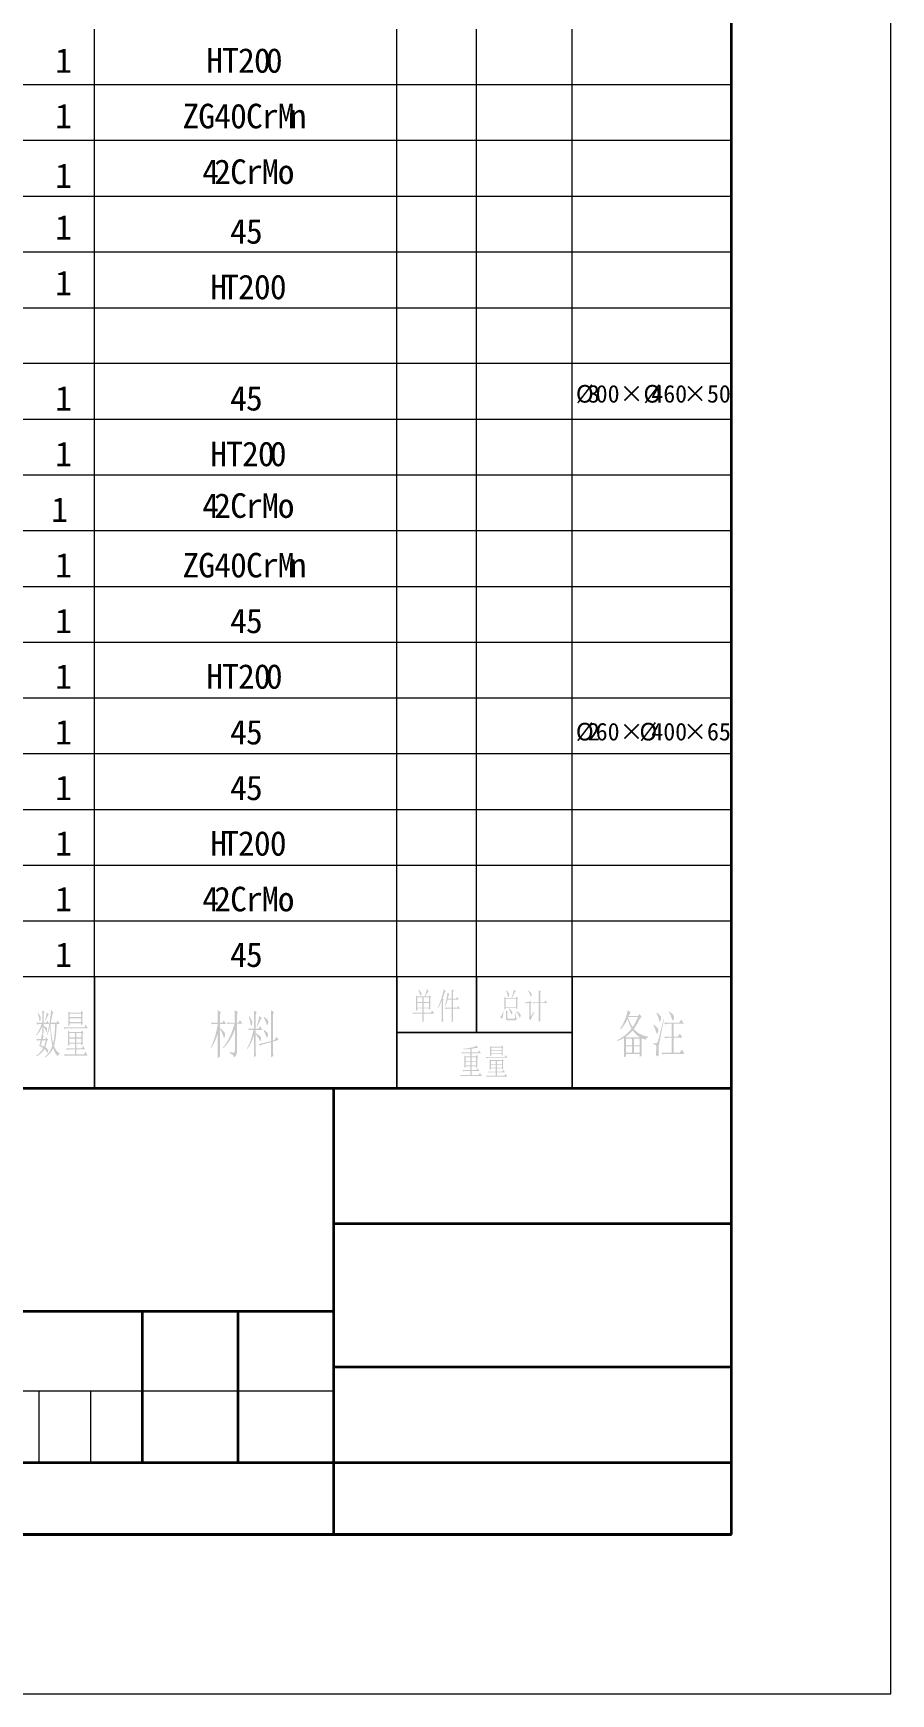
# Model space of a CAD drawing. Header units: millimetres. Extents: x -594 to 6367, y -2099 to 456.
# Drawn here: x 486.8 to 594.5, y -420.5 to -212 of the extents above; entities that cross this region are included whole.
import ezdxf

# ---------------------------------------------------------------- set-up
doc = ezdxf.new("R2010")
doc.units = ezdxf.units.MM
doc.layers.get('0').update_dxf_attribs({"lineweight": 35})
doc.layers.add('粗实线层', color=7, linetype='Continuous', lineweight=35)
doc.layers.add('细实线层', color=7, linetype='Continuous', lineweight=18)
doc.styles.get("Standard").update_dxf_attribs({"font": 'txt.shx'})

# ---------------------------------------------------------------- blocks, each defined once
blk = doc.blocks.new('$CAXA_FRAME_13B17AC1$')
at = {"layer": '粗实线层'}
for p, q in [((574.5, -400.5), (574.5, 400.5)), ((-574.5, -400.5), (574.5, -400.5))]:
    blk.add_line(p, q, dxfattribs=at)
at = {"layer": '细实线层'}
for p, q in [((594.5, -420.5), (594.5, 420.5)), ((-594.5, -420.5), (594.5, -420.5))]:
    blk.add_line(p, q, dxfattribs=at)
blk = doc.blocks.new('$CAXA_TITLE_151E506F$')
at = {"layer": '粗实线层'}
for p, q in [((0, 56), (-180, 56)), ((-180, 56), (-180, 0)), ((-100, 56), (-100, 0)), ((-50, 56), (-50, 0)), ((0, 0), (0, 56)), ((0, 39), (-50, 39)), ((-50, 28), (-180, 28)), ((-140, 28), (-140, 0)), ((-74, 28), (-74, 9)), ((-62, 28), (-62, 9)), ((-100, 21), (-180, 21)), ((0, 21), (-50, 21)), ((-100, 14), (-180, 14)), ((0, 9), (-100, 9)), ((-100, 7), (-180, 7)), ((0, 0), (-180, 0))]:
    blk.add_line(p, q, dxfattribs=at)
at = {"layer": '细实线层'}
for p, q in [((-170, 56), (-170, 28)), ((-160, 56), (-160, 28)), ((-144, 56), (-144, 28)), ((-128, 56), (-128, 0)), ((-116, 56), (-116, 0)), ((-100, 49), (-180, 49)), ((-100, 42), (-180, 42)), ((-100, 35), (-180, 35)), ((-168, 28), (-168, 0)), ((-156, 28), (-156, 0)), ((-50, 18), (-100, 18)), ((-93.5, 18), (-93.5, 9)), ((-87, 18), (-87, 9)), ((-80.5, 18), (-80.5, 9))]:
    blk.add_line(p, q, dxfattribs=at)

msp = doc.modelspace()

# ---------------------------------------------------------------- hatches: boundary and pattern name
h = msp.add_hatch(color=0)
h.paths.add_polyline_path([(535.05, -333.06), (535.05, -333.64), (535.68, -333.64), (535.68, -333.06)])
h.paths.add_polyline_path([(535.84, -333.06), (535.84, -333.64), (536.51, -333.64), (536.51, -333.06)])
h.paths.add_polyline_path([(535.05, -333.75), (535.05, -334.34), (535.68, -334.34), (535.68, -333.75)])
h.paths.add_polyline_path([(535.84, -333.75), (535.84, -334.34), (536.51, -334.34), (536.51, -333.75)])
h.paths.add_polyline_path([(535.15, -332.11), (535.17, -332.06), (535.46, -332.35), (535.55, -332.5), (535.58, -332.62), (535.55, -332.74), (535.51, -332.84), (535.47, -332.87), (535.44, -332.85), (535.41, -332.78), (535.37, -332.66), (535.28, -332.39)])
h.paths.add_polyline_path([(535.84, -335.1), (535.84, -335.43), (535.84, -335.69), (535.85, -335.9), (535.86, -336.05), (535.66, -336.16), (535.67, -335.59), (535.68, -335.1), (534.68, -335.1), (534.52, -335.13), (534.43, -334.99), (535.68, -334.99), (535.68, -334.45), (535.05, -334.45), (535.05, -334.66), (534.87, -334.76), (534.88, -333.78), (534.87, -332.8), (535.05, -332.95), (535.95, -332.95), (536.03, -332.75), (536.11, -332.49), (536.19, -332.24), (536.25, -332.02), (536.48, -332.29), (536.38, -332.38), (536.27, -332.52), (536.15, -332.72), (536.02, -332.95), (536.49, -332.95), (536.58, -332.8), (536.78, -333.01), (536.67, -333.13), (536.67, -333.62), (536.67, -334.02), (536.67, -334.32), (536.68, -334.53), (536.51, -334.64), (536.51, -334.45), (535.84, -334.45), (535.84, -334.99), (536.73, -334.99), (536.92, -334.71), (537.18, -335.1)])
h = msp.add_hatch(color=0)
h.paths.add_polyline_path([(539.36, -333.23), (539.36, -332.61), (539.36, -332.04), (539.64, -332.23), (539.53, -332.36), (539.53, -333.23), (539.9, -333.23), (540.04, -333.02), (540.25, -333.34), (539.53, -333.34), (539.53, -334.36), (540.03, -334.36), (540.17, -334.14), (540.38, -334.46), (539.53, -334.46), (539.53, -334.78), (539.53, -335.06), (539.53, -335.31), (539.53, -335.53), (539.53, -335.71), (539.54, -335.86), (539.54, -335.98), (539.54, -336.06), (539.36, -336.19), (539.36, -334.46), (538.85, -334.46), (538.7, -334.48), (538.57, -334.52), (538.46, -334.36), (539.36, -334.36), (539.36, -333.34), (538.86, -333.34), (538.71, -333.8), (538.54, -334.18), (538.51, -334.14), (538.71, -333.34), (538.78, -332.92), (538.83, -332.46), (539.08, -332.66), (538.99, -332.76), (538.94, -332.98), (538.88, -333.23)])
h.paths.add_polyline_path([(538.1, -336.19), (538.11, -335.93), (538.11, -335.7), (538.12, -335.5), (538.12, -335.34), (538.12, -333.48), (537.97, -333.8), (537.84, -334.06), (537.73, -334.27), (537.63, -334.43), (537.6, -334.38), (537.7, -334.16), (537.81, -333.89), (537.95, -333.54), (538.09, -333.09), (538.24, -332.58), (538.37, -332.04), (538.62, -332.29), (538.52, -332.39), (538.41, -332.67), (538.33, -332.89), (538.27, -333.07), (538.23, -333.19), (538.37, -333.34), (538.28, -333.47), (538.28, -335.29), (538.28, -335.63), (538.3, -336.02)])
h = msp.add_hatch(color=0)
h.paths.add_polyline_path([(546.16, -334.67), (546.43, -334.89), (546.34, -334.99), (546.34, -335.53), (546.35, -335.62), (546.37, -335.68), (546.4, -335.72), (546.46, -335.74), (547.19, -335.74), (547.27, -335.69), (547.32, -335.56), (547.33, -335.46), (547.34, -335.33), (547.35, -335.17), (547.36, -334.99), (547.41, -334.99), (547.42, -335.29), (547.44, -335.5), (547.47, -335.63), (547.56, -335.69), (547.51, -335.8), (547.45, -335.89), (547.38, -335.94), (547.29, -335.95), (546.41, -335.95), (546.3, -335.93), (546.22, -335.87), (546.18, -335.76), (546.17, -335.6), (546.17, -335.28), (546.17, -335.01), (546.16, -334.81)])
h.paths.add_polyline_path([(546.51, -334.48), (546.54, -334.43), (546.78, -334.62), (546.92, -334.78), (546.98, -334.93), (546.95, -335.12), (546.91, -335.2), (546.88, -335.21), (546.84, -335.18), (546.81, -335.08), (546.7, -334.81)])
h.paths.add_polyline_path([(547.47, -334.82), (547.49, -334.76), (547.69, -334.9), (547.85, -335.03), (547.96, -335.15), (548.01, -335.28), (548.01, -335.42), (547.97, -335.57), (547.93, -335.63), (547.9, -335.62), (547.86, -335.57), (547.82, -335.45), (547.69, -335.16)])
h.paths.add_polyline_path([(545.82, -334.82), (545.87, -334.82), (545.85, -335.07), (545.83, -335.27), (545.81, -335.42), (545.78, -335.52), (545.73, -335.65), (545.64, -335.7), (545.56, -335.7), (545.49, -335.66), (545.47, -335.62), (545.48, -335.56), (545.51, -335.49), (545.57, -335.41), (545.65, -335.3), (545.71, -335.17), (545.77, -335.01)])
h.paths.add_polyline_path([(546.22, -332.15), (546.39, -332.32), (546.5, -332.48), (546.57, -332.62), (546.57, -332.76), (546.54, -332.89), (546.48, -332.98), (546.45, -333), (546.42, -332.98), (546.39, -332.92), (546.38, -332.82), (546.32, -332.54), (546.18, -332.18)])
h.paths.add_polyline_path([(545.97, -334.59), (545.99, -333.76), (545.97, -332.99), (546.15, -333.13), (546.88, -333.13), (547.06, -332.58), (547.19, -332.06), (547.43, -332.32), (547.31, -332.37), (547.12, -332.78), (546.95, -333.13), (547.42, -333.13), (547.5, -332.95), (547.69, -333.16), (547.59, -333.29), (547.59, -333.69), (547.6, -334.02), (547.6, -334.27), (547.61, -334.45), (547.43, -334.55), (547.43, -334.36), (546.15, -334.36), (546.15, -334.5)])
h.paths.add_polyline_path([(546.15, -333.23), (546.15, -334.25), (547.43, -334.25), (547.43, -333.23)])
h = msp.add_hatch(color=0)
h.paths.add_polyline_path([(548.94, -332.23), (548.95, -332.18), (549.17, -332.35), (549.31, -332.48), (549.38, -332.6), (549.41, -332.73), (549.39, -332.84), (549.35, -332.94), (549.31, -332.96), (549.28, -332.94), (549.24, -332.87), (549.21, -332.76), (549.1, -332.49)])
h.paths.add_polyline_path([(549.26, -335.46), (549.71, -334.87), (549.74, -334.92), (549.56, -335.28), (549.41, -335.58), (549.3, -335.81), (549.24, -335.98), (549.06, -335.67), (549.09, -335.54), (549.11, -335.34), (549.11, -333.76), (548.8, -333.76), (548.9, -333.76), (548.82, -333.78), (548.71, -333.82), (548.6, -333.65), (549.08, -333.65), (549.21, -333.47), (549.38, -333.71), (549.26, -333.83)])
h.paths.add_polyline_path([(550.3, -333.68), (550.3, -333.14), (550.29, -332.71), (550.29, -332.38), (550.28, -332.15), (550.56, -332.34), (550.47, -332.48), (550.47, -333.68), (551, -333.68), (551.16, -333.44), (551.37, -333.78), (550.47, -333.78), (550.47, -335.38), (550.47, -335.71), (550.49, -336.02), (550.28, -336.15), (550.29, -335.89), (550.29, -335.67), (550.3, -335.48), (550.3, -335.32), (550.3, -333.78), (549.7, -333.78), (549.87, -333.78), (549.73, -333.79), (549.6, -333.83), (549.5, -333.68)])
h = msp.add_hatch(color=0)
h.paths.add_polyline_path([(487.95, -338.44), (487.76, -339.07), (487.94, -339.15), (488.15, -339.25), (488.21, -339.1), (488.27, -338.92), (488.32, -338.7), (488.38, -338.44)])
h.paths.add_polyline_path([(487.42, -335.01), (487.62, -335.29), (487.73, -335.52), (487.76, -335.74), (487.72, -335.96), (487.67, -336.05), (487.64, -336.06), (487.6, -335.99), (487.58, -335.84), (487.5, -335.46), (487.38, -335.06)])
h.paths.add_polyline_path([(488.53, -334.93), (488.75, -335.24), (488.66, -335.33), (488.57, -335.5), (488.45, -335.75), (488.28, -336.1), (488.25, -336.05), (488.35, -335.7), (488.43, -335.4), (488.49, -335.14)])
h.paths.add_polyline_path([(487.95, -334.65), (488.23, -334.91), (488.12, -335.09), (488.12, -336.25), (488.45, -336.25), (488.59, -335.97), (488.81, -336.41), (488.12, -336.41), (488.12, -336.63), (488.36, -336.76), (488.5, -336.9), (488.56, -337.07), (488.56, -337.3), (488.54, -337.41), (488.51, -337.44), (488.47, -337.4), (488.42, -337.3), (488.29, -337.02), (488.12, -336.76), (488.12, -337.55), (487.97, -337.75), (488.15, -337.9), (488.12, -337.94), (488.08, -338.02), (488.04, -338.13), (487.99, -338.28), (488.38, -338.28), (488.47, -338.05), (488.67, -338.38), (488.55, -338.51), (488.48, -338.78), (488.42, -339), (488.37, -339.18), (488.32, -339.32), (488.49, -339.42), (488.6, -339.53), (488.65, -339.68), (488.67, -339.89), (488.66, -339.98), (488.63, -340.02), (488.59, -339.99), (488.53, -339.92), (488.38, -339.72), (488.22, -339.55), (487.98, -339.87), (487.72, -340.14), (487.44, -340.34), (487.15, -340.49), (487.14, -340.41), (487.42, -340.21), (487.66, -339.97), (487.88, -339.71), (488.06, -339.42), (487.81, -339.27), (487.56, -339.17), (487.59, -339.07), (487.64, -338.91), (487.69, -338.7), (487.76, -338.44), (487.6, -338.44), (487.44, -338.45), (487.3, -338.51), (487.18, -338.28), (487.8, -338.28), (487.84, -338), (487.9, -337.67), (487.96, -337.73), (487.96, -336.68), (487.78, -337.06), (487.58, -337.38), (487.38, -337.66), (487.16, -337.9), (487.14, -337.83), (487.36, -337.49), (487.55, -337.14), (487.72, -336.78), (487.86, -336.41), (487.63, -336.41), (487.47, -336.43), (487.32, -336.48), (487.2, -336.25), (487.96, -336.25), (487.96, -335.81), (487.96, -335.4), (487.95, -335.01)])
h.paths.add_polyline_path([(489, -336.41), (489.04, -337.11), (489.11, -337.76), (489.2, -338.34), (489.31, -338.86), (489.4, -338.39), (489.47, -337.82), (489.53, -337.16), (489.57, -336.41)])
h.paths.add_polyline_path([(489.07, -334.65), (489.35, -334.99), (489.26, -335.1), (489.2, -335.29), (489.17, -335.44), (489.13, -335.65), (489.08, -335.92), (489.01, -336.25), (489.74, -336.25), (489.9, -335.95), (490.13, -336.41), (489.76, -336.41), (489.74, -336.86), (489.71, -337.28), (489.68, -337.68), (489.64, -338.04), (489.59, -338.37), (489.54, -338.68), (489.49, -338.95), (489.42, -339.19), (489.58, -339.51), (489.75, -339.77), (489.93, -339.96), (490.12, -340.08), (490.12, -340.18), (490.01, -340.23), (489.93, -340.29), (489.88, -340.38), (489.86, -340.49), (489.55, -340), (489.31, -339.45), (489.09, -339.83), (488.84, -340.15), (488.58, -340.42), (488.29, -340.64), (488.27, -340.56), (488.55, -340.28), (488.8, -339.95), (489.02, -339.58), (489.21, -339.17), (489.1, -338.56), (489.02, -337.92), (488.97, -337.25), (488.95, -336.56), (488.79, -337.2), (488.58, -337.8), (488.54, -337.75), (488.61, -337.48), (488.68, -337.18), (488.75, -336.84), (488.82, -336.47), (488.89, -336.07), (488.95, -335.63), (489.01, -335.16)])
h = msp.add_hatch(color=0)
h.paths.add_polyline_path([(491.36, -337.55), (491.36, -338.08), (492.04, -338.08), (492.04, -337.55)])
h.paths.add_polyline_path([(492.21, -337.55), (492.21, -338.08), (492.86, -338.08), (492.86, -337.55)])
h.paths.add_polyline_path([(491.36, -338.23), (491.36, -338.74), (492.04, -338.74), (492.04, -338.23)])
h.paths.add_polyline_path([(492.21, -338.23), (492.21, -338.74), (492.86, -338.74), (492.86, -338.23)])
h.paths.add_polyline_path([(493.03, -337.62), (493.03, -338.08), (493.03, -338.45), (493.04, -338.74), (493.04, -338.94), (492.86, -339.09), (492.86, -338.89), (492.21, -338.89), (492.21, -339.45), (492.9, -339.45), (493.08, -339.14), (493.29, -339.6), (492.21, -339.6), (492.21, -340.21), (493.19, -340.21), (493.39, -339.85), (493.61, -340.36), (491.1, -340.36), (490.93, -340.38), (490.78, -340.44), (490.67, -340.21), (492.04, -340.21), (492.04, -339.6), (491.37, -339.6), (491.21, -339.62), (491.06, -339.67), (490.95, -339.45), (492.04, -339.45), (492.04, -338.89), (491.36, -338.89), (491.36, -339.04), (491.18, -339.17), (491.2, -338.17), (491.18, -337.19), (491.36, -337.39), (492.85, -337.39), (492.93, -337.19), (493.12, -337.47)])
h.paths.add_polyline_path([(491.4, -335.11), (491.4, -335.54), (492.83, -335.54), (492.83, -335.11)])
h.paths.add_polyline_path([(491.4, -335.7), (491.4, -336.15), (492.83, -336.15), (492.83, -335.7)])
h.paths.add_polyline_path([(492.99, -335.16), (492.99, -335.59), (492.99, -335.95), (493, -336.22), (493.01, -336.41), (492.83, -336.56), (492.83, -336.31), (491.4, -336.31), (491.4, -336.53), (491.22, -336.68), (491.23, -336.47), (491.23, -336.23), (491.23, -335.96), (491.24, -335.66), (491.23, -335.37), (491.23, -335.13), (491.23, -334.94), (491.22, -334.79), (491.42, -334.96), (492.8, -334.96), (492.87, -334.73), (493.08, -335.01)])
h.paths.add_polyline_path([(490.62, -336.81), (493.25, -336.81), (493.43, -336.48), (493.65, -336.96), (490.98, -336.96), (490.86, -336.98), (490.73, -337.04)])
h = msp.add_hatch(color=0)
h.paths.add_polyline_path([(511.46, -339.9), (511.63, -339.95), (511.78, -339.97), (511.89, -339.99), (511.98, -339.99), (512.04, -339.97), (512.09, -339.93), (512.12, -339.85), (512.13, -339.75), (512.13, -337.14), (511.84, -337.83), (511.5, -338.44), (511.11, -338.98), (510.68, -339.45), (510.63, -339.37), (510.85, -339.1), (511.06, -338.8), (511.26, -338.47), (511.45, -338.11), (511.62, -337.72), (511.79, -337.3), (511.94, -336.85), (512.08, -336.38), (511.39, -336.38), (511.23, -336.43), (511.1, -336.23), (512.13, -336.23), (512.11, -334.65), (512.53, -334.93), (512.38, -335.11), (512.38, -336.23), (512.58, -336.23), (512.78, -335.92), (513.09, -336.38), (512.38, -336.38), (512.38, -340), (512.35, -340.18), (512.28, -340.34), (512.17, -340.48), (512.01, -340.61), (511.98, -340.45), (511.87, -340.3), (511.7, -340.16), (511.46, -340.03)])
h.paths.add_polyline_path([(510.25, -337.02), (510.25, -337.72), (510.25, -338.35), (510.25, -338.89), (510.25, -339.37), (510.25, -339.76), (510.26, -340.08), (510.26, -340.32), (510.26, -340.49), (509.98, -340.67), (509.98, -340.02), (509.99, -339.3), (509.99, -338.48), (509.99, -337.57), (509.84, -338.04), (509.65, -338.5), (509.42, -338.96), (509.15, -339.42), (509.1, -339.35), (509.38, -338.73), (509.62, -338.04), (509.82, -337.27), (509.99, -336.41), (509.38, -336.41), (509.23, -336.45), (509.1, -336.25), (509.99, -336.25), (509.99, -335.44), (509.98, -334.65), (510.4, -334.96), (510.25, -335.16), (510.25, -336.25), (510.53, -336.25), (510.73, -335.95), (511.03, -336.41), (510.25, -336.41), (510.25, -336.88), (510.44, -337.05), (510.59, -337.19), (510.72, -337.32), (510.81, -337.44), (510.87, -337.55), (510.9, -337.68), (510.9, -337.82), (510.87, -337.98), (510.82, -338.09), (510.77, -338.11), (510.71, -338.03), (510.65, -337.85), (510.48, -337.41)])
h = msp.add_hatch(color=0)
h.paths.add_polyline_path([(514.76, -339.75), (514.76, -340.04), (514.78, -340.38), (514.53, -340.61), (514.53, -339.99), (514.54, -339.32), (514.54, -338.6), (514.54, -337.83), (514.37, -338.3), (514.17, -338.75), (513.94, -339.17), (513.68, -339.55), (513.65, -339.47), (513.91, -338.97), (514.13, -338.41), (514.32, -337.8), (514.47, -337.14), (514.06, -337.14), (513.9, -337.19), (513.77, -336.99), (514.54, -336.99), (514.53, -334.71), (514.89, -334.96), (514.76, -335.14), (514.76, -336.99), (515.1, -336.99), (515.3, -336.68), (515.6, -337.14), (514.76, -337.14), (514.76, -337.55), (514.97, -337.68), (515.14, -337.79), (515.26, -337.89), (515.35, -337.97), (515.39, -338.05), (515.42, -338.14), (515.43, -338.26), (515.41, -338.4), (515.37, -338.52), (515.33, -338.56), (515.28, -338.52), (515.22, -338.4), (515.14, -338.24), (515.04, -338.07), (514.91, -337.88), (514.76, -337.67)])
h.paths.add_polyline_path([(513.92, -335.42), (514.06, -335.61), (514.17, -335.79), (514.25, -335.94), (514.3, -336.08), (514.32, -336.33), (514.25, -336.55), (514.19, -336.62), (514.14, -336.62), (514.11, -336.54), (514.09, -336.39), (514.06, -336.2), (514.02, -335.98), (513.95, -335.73), (513.87, -335.46)])
h.paths.add_polyline_path([(515.78, -335.5), (515.94, -335.61), (516.08, -335.72), (516.19, -335.82), (516.27, -335.92), (516.31, -336.02), (516.33, -336.13), (516.32, -336.26), (516.28, -336.41), (516.23, -336.52), (516.17, -336.55), (516.13, -336.5), (516.09, -336.36), (515.96, -335.99), (515.75, -335.57)])
h.paths.add_polyline_path([(515.75, -337.09), (516, -337.29), (516.19, -337.47), (516.25, -337.57), (516.28, -337.69), (516.28, -337.82), (516.25, -337.97), (516.2, -338.08), (516.16, -338.12), (516.11, -338.08), (516.06, -337.95), (515.93, -337.59), (515.72, -337.16)])
h.paths.add_polyline_path([(516.69, -338.54), (516.69, -337.46), (516.69, -336.46), (516.68, -335.54), (516.68, -334.68), (517.08, -334.93), (516.93, -335.11), (516.93, -338.46), (517.17, -338.38), (517.32, -338), (517.64, -338.4), (516.93, -338.61), (516.93, -339.17), (516.93, -339.65), (516.94, -340.07), (516.95, -340.41), (516.68, -340.59), (516.69, -339.62), (516.69, -338.68), (515.47, -339.01), (515.34, -339.14), (515.13, -338.94)])
h.paths.add_polyline_path([(515.5, -335.7), (515.37, -335.82), (515.15, -336.3), (514.93, -336.74), (514.88, -336.68), (514.98, -336.39), (515.06, -336.08), (515.14, -335.73), (515.2, -335.36)])
h = msp.add_hatch(color=0)
h.paths.add_polyline_path([(561, -340.59), (561.01, -340.03), (561.01, -339.57), (561.01, -338.15), (560.61, -338.37), (560.16, -338.56), (560.14, -338.46), (560.49, -338.26), (560.79, -338.07), (561.06, -337.88), (561.28, -337.7), (561.64, -337.35), (561.94, -336.99), (561.8, -336.71), (561.67, -336.41), (561.55, -336.08), (561.45, -335.72), (561.26, -336.13), (561.04, -336.49), (560.81, -336.81), (560.54, -337.09), (560.5, -337.02), (560.86, -336.42), (561.14, -335.8), (561.35, -335.2), (561.48, -334.65), (561.84, -335.01), (561.7, -335.14), (561.59, -335.39), (562.78, -335.39), (562.93, -335.14), (563.22, -335.52), (563.03, -335.67), (562.81, -336.09), (562.61, -336.46), (562.42, -336.77), (562.24, -337.02), (562.45, -337.24), (562.66, -337.43), (562.88, -337.59), (563.1, -337.71), (563.55, -337.89), (564.02, -337.98), (564.02, -338.05), (563.91, -338.11), (563.82, -338.18), (563.74, -338.28), (563.69, -338.4), (563.45, -338.29), (563.28, -338.2), (563.22, -338.3), (563.22, -339.62), (563.22, -340.02), (563.23, -340.38), (562.98, -340.54), (562.98, -340.16), (561.25, -340.16), (561.25, -340.46)])
h.paths.add_polyline_path([(561.53, -335.54), (561.5, -335.6), (561.63, -335.94), (561.77, -336.25), (561.92, -336.53), (562.09, -336.78), (562.26, -336.52), (562.43, -336.22), (562.6, -335.9), (562.76, -335.54)])
h.paths.add_polyline_path([(562.09, -337.22), (561.66, -337.66), (561.21, -338.03), (561.27, -338.08), (562.94, -338.08), (563, -338.08), (562.74, -337.89), (562.51, -337.69), (562.29, -337.46)])
h.paths.add_polyline_path([(561.25, -338.23), (561.25, -339.07), (562.02, -339.07), (562.02, -338.23)])
h.paths.add_polyline_path([(562.24, -338.23), (562.24, -339.07), (562.98, -339.07), (562.98, -338.23)])
h.paths.add_polyline_path([(561.25, -339.21), (561.25, -340), (562.02, -340), (562.02, -339.21)])
h.paths.add_polyline_path([(562.24, -339.21), (562.24, -340), (562.98, -340), (562.98, -339.21)])
h = msp.add_hatch(color=0)
h.paths.add_polyline_path([(566.67, -334.81), (566.85, -334.95), (566.99, -335.07), (567.11, -335.19), (567.21, -335.29), (567.26, -335.4), (567.29, -335.53), (567.28, -335.67), (567.23, -335.82), (567.16, -335.94), (567.1, -335.97), (567.05, -335.91), (567.01, -335.76), (566.87, -335.34), (566.64, -334.89)])
h.paths.add_polyline_path([(566.01, -336.23), (567.93, -336.23), (568.2, -335.85), (568.52, -336.38), (567.24, -336.38), (567.24, -337.98), (567.78, -337.98), (568.02, -337.62), (568.34, -338.13), (567.24, -338.13), (567.24, -340), (568, -340), (568.27, -339.62), (568.59, -340.16), (566.23, -340.16), (566.02, -340.18), (565.83, -340.24), (565.68, -340), (567, -340), (567, -338.13), (566.58, -338.13), (566.38, -338.15), (566.18, -338.2), (566.03, -337.98), (567, -337.98), (567, -336.38), (566.57, -336.38), (566.36, -336.4), (566.17, -336.45)])
h.paths.add_polyline_path([(566.01, -335.85), (565.89, -336.49), (565.77, -337.07), (565.67, -337.56), (565.59, -337.99), (565.52, -338.33), (565.47, -338.61), (565.43, -338.8), (565.4, -338.93), (565.35, -339.3), (565.33, -339.71), (565.33, -339.92), (565.33, -340.1), (565.33, -340.24), (565.33, -340.36), (565.32, -340.44), (565.29, -340.48), (565.22, -340.47), (565.13, -340.42), (565.05, -340.33), (565, -340.19), (564.99, -340.01), (565.03, -339.78), (565.07, -339.55), (565.08, -339.36), (565.07, -339.22), (565.04, -339.13), (564.9, -339), (564.69, -338.89), (564.69, -338.79), (564.82, -338.81), (564.93, -338.83), (565.01, -338.83), (565.06, -338.83), (565.14, -338.76), (565.24, -338.6), (565.27, -338.51), (565.32, -338.35), (565.39, -338.11), (565.47, -337.8), (565.56, -337.41), (565.68, -336.96), (565.81, -336.43), (565.95, -335.82)])
h.paths.add_polyline_path([(564.7, -336.48), (564.96, -336.67), (565.15, -336.85), (565.26, -337), (565.3, -337.14), (565.28, -337.38), (565.22, -337.57), (565.17, -337.63), (565.12, -337.62), (565.08, -337.55), (565.04, -337.41), (564.98, -337.23), (564.9, -337.03), (564.8, -336.8), (564.67, -336.56)])
h.paths.add_polyline_path([(565.11, -334.96), (565.31, -335.12), (565.46, -335.26), (565.57, -335.39), (565.63, -335.5), (565.65, -335.6), (565.66, -335.72), (565.64, -335.84), (565.59, -335.98), (565.53, -336.08), (565.48, -336.1), (565.44, -336.03), (565.4, -335.89), (565.28, -335.49), (565.08, -335.04)])
h = msp.add_hatch(color=0)
h.paths.add_polyline_path([(541.85, -341.14), (541.85, -341.61), (542.43, -341.61), (542.43, -341.14)])
h.paths.add_polyline_path([(540.94, -341.92), (540.95, -341.12), (540.94, -340.33), (541.11, -340.47), (541.69, -340.47), (541.69, -340.07), (540.94, -340.07), (540.79, -340.08), (540.65, -340.12), (540.55, -339.96), (541.69, -339.96), (541.69, -339.54), (541.41, -339.56), (541.16, -339.57), (540.96, -339.58), (540.81, -339.59), (540.81, -339.52), (541.36, -339.46), (541.85, -339.36), (542.07, -339.3), (542.25, -339.23), (542.39, -339.17), (542.5, -339.1), (542.68, -339.42), (542.53, -339.41), (542.38, -339.43), (542.28, -339.44), (542.16, -339.46), (542.02, -339.48), (541.85, -339.51), (541.85, -339.96), (542.63, -339.96), (542.8, -339.72), (543.02, -340.07), (541.85, -340.07), (541.85, -340.47), (542.42, -340.47), (542.5, -340.29), (542.68, -340.5), (542.59, -340.63), (542.59, -340.98), (542.59, -341.29), (542.59, -341.57), (542.59, -341.81), (542.43, -341.92), (542.43, -341.71), (541.85, -341.71), (541.85, -342.19), (542.48, -342.19), (542.63, -341.96), (542.84, -342.3), (541.85, -342.3), (541.85, -342.82), (542.73, -342.82), (542.91, -342.54), (543.15, -342.93), (540.79, -342.93), (540.65, -342.94), (540.51, -342.98), (540.41, -342.82), (541.69, -342.82), (541.69, -342.3), (541.09, -342.3), (540.81, -342.34), (540.7, -342.19), (541.69, -342.19), (541.69, -341.71), (541.11, -341.71), (541.11, -341.82)])
h.paths.add_polyline_path([(541.11, -340.57), (541.11, -341.03), (541.69, -341.03), (541.69, -340.57)])
h.paths.add_polyline_path([(541.11, -341.14), (541.11, -341.61), (541.69, -341.61), (541.69, -341.14)])
h.paths.add_polyline_path([(541.85, -340.57), (541.85, -341.03), (542.43, -341.03), (542.43, -340.57)])
h = msp.add_hatch(color=0)
h.paths.add_polyline_path([(544.28, -341.05), (544.28, -341.42), (544.9, -341.42), (544.9, -341.05)])
h.paths.add_polyline_path([(545.06, -341.05), (545.06, -341.42), (545.66, -341.42), (545.66, -341.05)])
h.paths.add_polyline_path([(544.28, -341.53), (544.28, -341.88), (544.9, -341.88), (544.9, -341.53)])
h.paths.add_polyline_path([(545.06, -341.53), (545.06, -341.88), (545.66, -341.88), (545.66, -341.53)])
h.paths.add_polyline_path([(545.81, -341.1), (545.81, -341.42), (545.81, -341.67), (545.82, -341.87), (545.83, -342.02), (545.66, -342.12), (545.66, -341.98), (545.06, -341.98), (545.06, -342.37), (545.7, -342.37), (545.86, -342.16), (546.05, -342.47), (545.06, -342.47), (545.06, -342.89), (545.97, -342.89), (546.14, -342.65), (546.34, -343), (544.04, -343), (543.89, -343.01), (543.75, -343.05), (543.65, -342.89), (544.9, -342.89), (544.9, -342.47), (544.29, -342.47), (544.15, -342.48), (544.01, -342.52), (543.9, -342.37), (544.9, -342.37), (544.9, -341.98), (544.28, -341.98), (544.28, -342.09), (544.12, -342.17), (544.13, -341.48), (544.12, -340.8), (544.28, -340.94), (545.65, -340.94), (545.72, -340.8), (545.89, -340.99)])
h.paths.add_polyline_path([(544.32, -339.37), (544.32, -339.66), (545.63, -339.66), (545.63, -339.37)])
h.paths.add_polyline_path([(544.32, -339.77), (544.32, -340.08), (545.63, -340.08), (545.63, -339.77)])
h.paths.add_polyline_path([(545.77, -339.4), (545.77, -339.7), (545.78, -339.94), (545.78, -340.13), (545.79, -340.26), (545.63, -340.36), (545.63, -340.19), (544.32, -340.19), (544.32, -340.35), (544.15, -340.45), (544.16, -340.13), (544.17, -339.74), (544.17, -339.54), (544.16, -339.38), (544.16, -339.24), (544.15, -339.14), (544.33, -339.26), (545.6, -339.26), (545.67, -339.1), (545.86, -339.3)])
h.paths.add_polyline_path([(543.6, -340.54), (546.02, -340.54), (546.17, -340.31), (546.38, -340.64), (543.93, -340.64), (543.83, -340.66), (543.71, -340.7)])

# ---------------------------------------------------------------- linework, layer by layer
at = {"color": 0, "lineweight": 0}
for points in [[(494.5, -218.48), (494.5, -211.48)], [(532.49, -218.48), (532.49, -211.48)], [(542.49, -218.48), (542.49, -211.48)], [(554.5, -218.48), (554.5, -211.48)], [(574.5, -218.48), (574.5, -211.48)], [(574.5, -218.48), (394.5, -218.48)], [(574.5, -218.48), (394.5, -218.48)], [(494.5, -225.49), (494.5, -218.48)], [(532.49, -225.49), (532.49, -218.48)], [(542.49, -225.49), (542.49, -218.48)], [(554.5, -225.49), (554.5, -218.48)], [(574.5, -225.49), (574.5, -218.48)], [(574.5, -225.49), (394.5, -225.49)], [(574.5, -225.49), (394.5, -225.49)], [(494.5, -232.49), (494.5, -225.49)], [(532.49, -232.49), (532.49, -225.49)], [(542.49, -232.49), (542.49, -225.49)], [(554.5, -232.49), (554.5, -225.49)], [(574.5, -232.49), (574.5, -225.49)], [(574.5, -232.49), (394.5, -232.49)], [(574.5, -232.49), (394.5, -232.49)], [(494.5, -239.5), (494.5, -232.49)], [(532.49, -239.5), (532.49, -232.49)], [(542.49, -239.5), (542.49, -232.49)], [(554.5, -239.5), (554.5, -232.49)], [(574.5, -239.5), (574.5, -232.49)], [(574.5, -239.5), (394.5, -239.5)], [(574.5, -239.5), (394.5, -239.5)], [(494.5, -246.51), (494.5, -239.5)], [(532.49, -246.51), (532.49, -239.5)], [(542.49, -246.51), (542.49, -239.5)], [(554.5, -246.51), (554.5, -239.5)], [(574.5, -246.51), (574.5, -239.5)], [(574.5, -246.51), (394.5, -246.51)], [(574.5, -246.51), (394.5, -246.51)], [(494.5, -253.48), (494.5, -246.51)], [(532.49, -253.48), (532.49, -246.51)], [(542.49, -253.48), (542.49, -246.51)], [(554.5, -253.48), (554.5, -246.51)], [(574.5, -253.48), (574.5, -246.51)], [(574.5, -253.48), (394.5, -253.48)], [(574.5, -253.48), (394.5, -253.48)], [(494.5, -260.49), (494.5, -253.48)], [(532.49, -260.49), (532.49, -253.48)], [(542.49, -260.49), (542.49, -253.48)], [(554.5, -260.49), (554.5, -253.48)], [(574.5, -260.49), (574.5, -253.48)], [(574.5, -260.49), (394.5, -260.49)], [(574.5, -260.49), (394.5, -260.49)], [(494.5, -267.49), (494.5, -260.49)], [(532.49, -267.49), (532.49, -260.49)], [(542.49, -267.49), (542.49, -260.49)], [(554.5, -267.49), (554.5, -260.49)], [(574.5, -267.49), (574.5, -260.49)], [(574.5, -267.49), (394.5, -267.49)], [(574.5, -267.49), (394.5, -267.49)], [(494.5, -274.5), (494.5, -267.49)], [(532.49, -274.5), (532.49, -267.49)], [(542.49, -274.5), (542.49, -267.49)], [(554.5, -274.5), (554.5, -267.49)], [(574.5, -274.5), (574.5, -267.49)], [(574.5, -274.5), (394.5, -274.5)], [(574.5, -274.5), (394.5, -274.5)], [(494.5, -281.51), (494.5, -274.5)], [(532.49, -281.51), (532.49, -274.5)], [(542.49, -281.51), (542.49, -274.5)], [(554.5, -281.51), (554.5, -274.5)], [(574.5, -281.51), (574.5, -274.5)], [(574.5, -281.51), (394.5, -281.51)], [(574.5, -281.51), (394.5, -281.51)], [(494.5, -288.51), (494.5, -281.51)], [(532.49, -288.51), (532.49, -281.51)], [(542.49, -288.51), (542.49, -281.51)], [(554.5, -288.51), (554.5, -281.51)], [(574.5, -288.51), (574.5, -281.51)], [(574.5, -288.51), (394.5, -288.51)], [(574.5, -288.51), (394.5, -288.51)], [(494.5, -295.49), (494.5, -288.51)], [(532.49, -295.49), (532.49, -288.51)], [(542.49, -295.49), (542.49, -288.51)], [(554.5, -295.49), (554.5, -288.51)], [(574.5, -295.49), (574.5, -288.51)], [(574.5, -295.49), (394.5, -295.49)], [(574.5, -295.49), (394.5, -295.49)], [(494.5, -302.49), (494.5, -295.49)], [(532.49, -302.49), (532.49, -295.49)], [(542.49, -302.49), (542.49, -295.49)], [(554.5, -302.49), (554.5, -295.49)], [(574.5, -302.49), (574.5, -295.49)], [(574.5, -302.49), (394.5, -302.49)], [(574.5, -302.49), (394.5, -302.49)], [(494.5, -309.5), (494.5, -302.49)], [(532.49, -309.5), (532.49, -302.49)], [(542.49, -309.5), (542.49, -302.49)], [(554.5, -309.5), (554.5, -302.49)], [(574.5, -309.5), (574.5, -302.49)], [(574.5, -309.5), (394.5, -309.5)], [(574.5, -309.5), (394.5, -309.5)], [(494.5, -316.51), (494.5, -309.5)], [(532.49, -316.51), (532.49, -309.5)], [(542.49, -316.51), (542.49, -309.5)], [(554.5, -316.51), (554.5, -309.5)], [(574.5, -316.51), (574.5, -309.5)], [(574.5, -316.51), (394.5, -316.51)], [(574.5, -316.51), (394.5, -316.51)], [(494.5, -323.51), (494.5, -316.51)], [(532.49, -323.51), (532.49, -316.51)], [(542.49, -323.51), (542.49, -316.51)], [(554.5, -323.51), (554.5, -316.51)], [(574.5, -323.51), (574.5, -316.51)], [(574.5, -323.51), (394.5, -323.51)], [(574.5, -323.51), (394.5, -323.51)], [(494.5, -330.49), (494.5, -323.51)], [(532.49, -330.49), (532.49, -323.51)], [(542.49, -330.49), (542.49, -323.51)], [(554.5, -330.49), (554.5, -323.51)], [(574.5, -330.49), (574.5, -323.51)], [(574.5, -330.49), (394.5, -330.49)], [(494.5, -330.49), (486.48, -330.49)], [(494.5, -330.49), (494.5, -344.5)], [(494.5, -344.5), (494.5, -330.49)], [(532.49, -330.49), (494.5, -330.49)], [(532.49, -330.49), (532.49, -344.5)], [(532.49, -337.49), (532.49, -330.49)], [(542.49, -330.49), (532.49, -330.49)], [(542.49, -330.49), (542.49, -337.49)], [(542.49, -337.49), (542.49, -330.49)], [(554.5, -330.49), (542.49, -330.49)], [(554.5, -330.49), (554.5, -337.49)], [(554.5, -344.5), (554.5, -330.49)], [(574.5, -330.49), (554.5, -330.49)], [(574.5, -330.49), (574.5, -344.5)], [(574.5, -344.5), (574.5, -330.49)], [(574.5, -330.49), (574.5, -344.5)], [(532.49, -344.5), (532.49, -337.49)], [(554.5, -337.49), (532.49, -337.49)], [(532.49, -337.49), (542.49, -337.49)], [(542.49, -337.49), (554.5, -337.49)], [(554.5, -337.49), (554.5, -344.5)], [(394.5, -344.5), (574.5, -344.5)], [(486.48, -344.5), (494.5, -344.5)], [(494.5, -344.5), (532.49, -344.5)], [(532.49, -344.5), (554.5, -344.5)], [(554.5, -344.5), (574.5, -344.5)]]:
    msp.add_lwpolyline(points, dxfattribs=at)

# ---------------------------------------------------------------- block references
at = {"layer": '粗实线层'}
for name, p in [('$CAXA_FRAME_13B17AC1$', (0, 0)), ('$CAXA_TITLE_151E506F$', (574.5, -400.5))]:
    msp.add_blockref(name, p, dxfattribs=at)

# ---------------------------------------------------------------- texts
at = {"color": 0, "attachment_point": 1}
for s, insert, char_height in [('{\\fSimSun|b0|i0|c0;1}', (489.58, -213.88), 3.086), ('{\\fSimSun|b0|i0|c0;H}', (508.54, -213.88), 3.086), ('{\\fSimSun|b0|i0|c0;T}', (510.54, -213.88), 3.086), ('{\\fSimSun|b0|i0|c0;2}', (512.53, -213.88), 3.086), ('{\\fSimSun|b0|i0|c0;0}', (514.53, -213.88), 3.086), ('{\\fSimSun|b0|i0|c0;0}', (516.03, -213.88), 3.086), ('{\\fSimSun|b0|i0|c0;1}', (489.58, -220.86), 3.086), ('{\\fSimSun|b0|i0|c0;Z}', (505.55, -220.86), 3.086), ('{\\fSimSun|b0|i0|c0;G}', (507.54, -220.86), 3.086), ('{\\fSimSun|b0|i0|c0;4}', (509.54, -220.86), 3.086), ('{\\fSimSun|b0|i0|c0;0}', (511.54, -220.86), 3.086), ('{\\fSimSun|b0|i0|c0;C}', (513.53, -220.86), 3.086), ('{\\fSimSun|b0|i0|c0;M}', (517.52, -220.86), 3.086), ('{\\fSimSun|b0|i0|c0;r}', (515.53, -220.86), 3.086), ('{\\fSimSun|b0|i0|c0;n}', (519.02, -220.86), 3.086), ('{\\fSimSun|b0|i0|c0;1}', (489.58, -228.35), 3.086), ('{\\fSimSun|b0|i0|c0;4}', (508.04, -227.85), 3.086), ('{\\fSimSun|b0|i0|c0;2}', (509.54, -227.85), 3.086), ('{\\fSimSun|b0|i0|c0;C}', (511.54, -227.85), 3.086), ('{\\fSimSun|b0|i0|c0;r}', (513.53, -227.85), 3.086), ('{\\fSimSun|b0|i0|c0;M}', (515.53, -227.85), 3.086), ('{\\fSimSun|b0|i0|c0;o}', (517.52, -227.85), 3.086), ('{\\fSimSun|b0|i0|c0;1}', (489.58, -234.84), 3.086), ('{\\fSimSun|b0|i0|c0;4}', (511.54, -235.34), 3.086), ('{\\fSimSun|b0|i0|c0;5}', (513.53, -235.34), 3.086), ('{\\fSimSun|b0|i0|c0;1}', (489.58, -241.82), 3.086), ('{\\fSimSun|b0|i0|c0;H}', (509.04, -242.32), 3.086), ('{\\fSimSun|b0|i0|c0;T}', (510.54, -242.32), 3.086), ('{\\fSimSun|b0|i0|c0;2}', (512.53, -242.32), 3.086), ('{\\fSimSun|b0|i0|c0;0}', (514.53, -242.32), 3.086), ('{\\fSimSun|b0|i0|c0;0}', (516.53, -242.32), 3.086), ('{\\fSimSun|b0|i0|c0;1}', (489.58, -256.29), 3.086), ('{\\fSimSun|b0|i0|c0;4}', (511.54, -256.29), 3.086), ('{\\fSimSun|b0|i0|c0;5}', (513.53, -256.29), 3.086), ('{\\fSimSun|b0|i0|c0;Ø}', (554.95, -256.17), 2.2112), ('{\\fSimSun|b0|i0|c0;3}', (556.45, -256.17), 2.2112), ('{\\fSimSun|b0|i0|c0;0}', (557.44, -256.17), 2.2112), ('{\\fSimSun|b0|i0|c0;0}', (558.94, -256.17), 2.2112), ('{\\fSimSun|b0|i0|c0;×}', (560.44, -256.17), 2.2112), ('{\\fSimSun|b0|i0|c0;Ø}', (563.43, -256.17), 2.2112), ('{\\fSimSun|b0|i0|c0;4}', (564.43, -256.17), 2.2112), ('{\\fSimSun|b0|i0|c0;6}', (565.93, -256.17), 2.2112), ('{\\fSimSun|b0|i0|c0;0}', (567.42, -256.17), 2.2112), ('{\\fSimSun|b0|i0|c0;×}', (568.42, -256.17), 2.2112), ('{\\fSimSun|b0|i0|c0;5}', (571.42, -256.17), 2.2112), ('{\\fSimSun|b0|i0|c0;0}', (572.91, -256.17), 2.2112), ('{\\fSimSun|b0|i0|c0;1}', (489.58, -263.28), 3.086), ('{\\fSimSun|b0|i0|c0;H}', (509.04, -263.28), 3.086), ('{\\fSimSun|b0|i0|c0;T}', (511.04, -263.28), 3.086), ('{\\fSimSun|b0|i0|c0;2}', (513.03, -263.28), 3.086), ('{\\fSimSun|b0|i0|c0;0}', (515.03, -263.28), 3.086), ('{\\fSimSun|b0|i0|c0;0}', (516.53, -263.28), 3.086), ('{\\fSimSun|b0|i0|c0;1}', (489.08, -270.27), 3.086), ('{\\fSimSun|b0|i0|c0;4}', (508.04, -269.77), 3.086), ('{\\fSimSun|b0|i0|c0;2}', (509.54, -269.77), 3.086), ('{\\fSimSun|b0|i0|c0;C}', (511.54, -269.77), 3.086), ('{\\fSimSun|b0|i0|c0;r}', (513.53, -269.77), 3.086), ('{\\fSimSun|b0|i0|c0;M}', (515.53, -269.77), 3.086), ('{\\fSimSun|b0|i0|c0;o}', (517.52, -269.77), 3.086), ('{\\fSimSun|b0|i0|c0;Z}', (505.55, -277.25), 3.086), ('{\\fSimSun|b0|i0|c0;G}', (507.54, -277.25), 3.086), ('{\\fSimSun|b0|i0|c0;0}', (511.54, -277.25), 3.086), ('{\\fSimSun|b0|i0|c0;C}', (513.53, -277.25), 3.086), ('{\\fSimSun|b0|i0|c0;M}', (517.52, -277.25), 3.086), ('{\\fSimSun|b0|i0|c0;1}', (489.58, -277.25), 3.086), ('{\\fSimSun|b0|i0|c0;4}', (509.54, -277.25), 3.086), ('{\\fSimSun|b0|i0|c0;r}', (515.53, -277.25), 3.086), ('{\\fSimSun|b0|i0|c0;n}', (519.02, -277.25), 3.086), ('{\\fSimSun|b0|i0|c0;1}', (489.58, -284.24), 3.086), ('{\\fSimSun|b0|i0|c0;4}', (511.54, -284.24), 3.086), ('{\\fSimSun|b0|i0|c0;5}', (513.53, -284.24), 3.086), ('{\\fSimSun|b0|i0|c0;1}', (489.58, -291.22), 3.086), ('{\\fSimSun|b0|i0|c0;H}', (508.54, -291.22), 3.086), ('{\\fSimSun|b0|i0|c0;T}', (510.54, -291.22), 3.086), ('{\\fSimSun|b0|i0|c0;2}', (512.53, -291.22), 3.086), ('{\\fSimSun|b0|i0|c0;0}', (514.53, -291.22), 3.086), ('{\\fSimSun|b0|i0|c0;0}', (516.03, -291.22), 3.086), ('{\\fSimSun|b0|i0|c0;1}', (489.58, -298.21), 3.086), ('{\\fSimSun|b0|i0|c0;4}', (511.54, -298.21), 3.086), ('{\\fSimSun|b0|i0|c0;5}', (513.53, -298.21), 3.086), ('{\\fSimSun|b0|i0|c0;Ø}', (554.95, -298.59), 2.2112), ('{\\fSimSun|b0|i0|c0;2}', (556.45, -298.59), 2.2112), ('{\\fSimSun|b0|i0|c0;6}', (557.44, -298.59), 2.2112), ('{\\fSimSun|b0|i0|c0;0}', (558.94, -298.59), 2.2112), ('{\\fSimSun|b0|i0|c0;×}', (560.44, -298.59), 2.2112), ('{\\fSimSun|b0|i0|c0;Ø}', (562.93, -298.59), 2.2112), ('{\\fSimSun|b0|i0|c0;4}', (564.43, -298.59), 2.2112), ('{\\fSimSun|b0|i0|c0;0}', (565.93, -298.59), 2.2112), ('{\\fSimSun|b0|i0|c0;0}', (567.42, -298.59), 2.2112), ('{\\fSimSun|b0|i0|c0;×}', (568.42, -298.59), 2.2112), ('{\\fSimSun|b0|i0|c0;6}', (571.42, -298.59), 2.2112), ('{\\fSimSun|b0|i0|c0;5}', (572.91, -298.59), 2.2112), ('{\\fSimSun|b0|i0|c0;1}', (489.58, -305.2), 3.086), ('{\\fSimSun|b0|i0|c0;4}', (511.54, -305.2), 3.086), ('{\\fSimSun|b0|i0|c0;5}', (513.53, -305.2), 3.086), ('{\\fSimSun|b0|i0|c0;1}', (489.58, -312.18), 3.086), ('{\\fSimSun|b0|i0|c0;H}', (509.04, -312.18), 3.086), ('{\\fSimSun|b0|i0|c0;T}', (510.54, -312.18), 3.086), ('{\\fSimSun|b0|i0|c0;2}', (512.53, -312.18), 3.086), ('{\\fSimSun|b0|i0|c0;0}', (514.53, -312.18), 3.086), ('{\\fSimSun|b0|i0|c0;0}', (516.53, -312.18), 3.086), ('{\\fSimSun|b0|i0|c0;1}', (489.58, -319.17), 3.086), ('{\\fSimSun|b0|i0|c0;4}', (508.04, -319.17), 3.086), ('{\\fSimSun|b0|i0|c0;2}', (509.54, -319.17), 3.086), ('{\\fSimSun|b0|i0|c0;C}', (511.54, -319.17), 3.086), ('{\\fSimSun|b0|i0|c0;r}', (513.53, -319.17), 3.086), ('{\\fSimSun|b0|i0|c0;M}', (515.53, -319.17), 3.086), ('{\\fSimSun|b0|i0|c0;o}', (517.52, -319.17), 3.086), ('{\\fSimSun|b0|i0|c0;1}', (489.58, -326.15), 3.086), ('{\\fSimSun|b0|i0|c0;4}', (511.54, -326.15), 3.086), ('{\\fSimSun|b0|i0|c0;5}', (513.53, -326.15), 3.086)]:
    msp.add_mtext(s, dxfattribs=dict(at, insert=insert, char_height=char_height))

doc.saveas('drawing.dxf')
